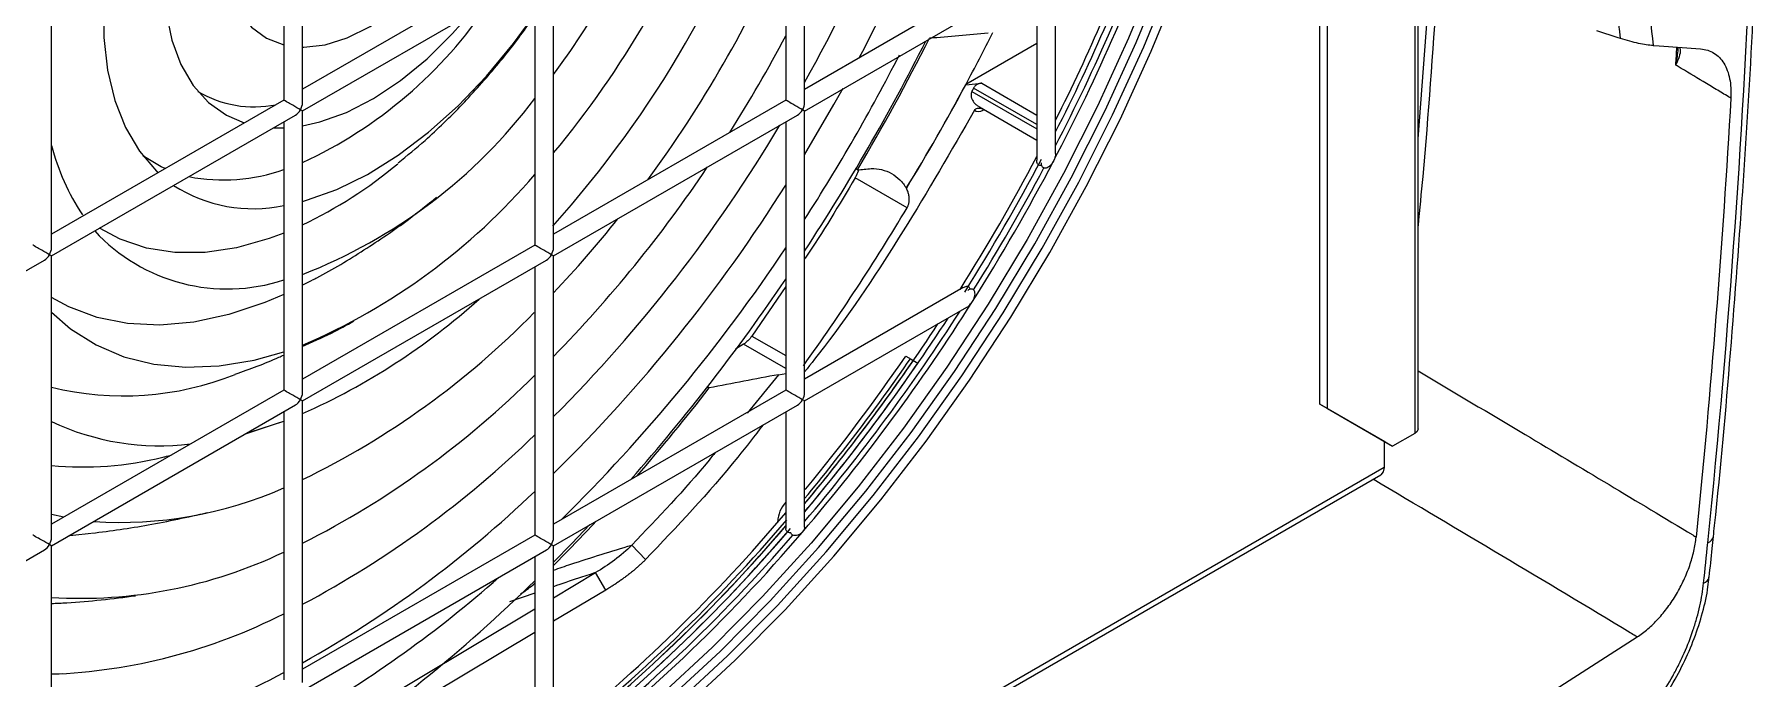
# Model space of a CAD drawing. Extents: x 14.8 to 109.8, y 1.6 to 86.6.
# Drawn here: x 23.758 to 28.612, y 65.196 to 67.01 of the extents above; entities that cross this region are included whole.
import ezdxf

# ---------------------------------------------------------------- set-up
doc = ezdxf.new("R2010")
doc.units = 0
doc.header["$MEASUREMENT"] = 0
doc.layers.add('OBJECT', color=7, linetype='CONTINUOUS')

msp = doc.modelspace()

# ---------------------------------------------------------------- linework, layer by layer
at = {"layer": 'OBJECT'}
for p, q in [((27.3789, 65.9685), (27.3789, 70.795)), ((27.4001, 65.9562), (27.4001, 70.8044)), ((27.6461, 68.091), (27.6461, 65.886)), ((24.4603, 67.5805), (24.4603, 66.825)), ((24.5132, 66.8176), (24.5132, 67.611)), ((25.8745, 67.5803), (25.8745, 66.8249)), ((25.9274, 66.8174), (25.9274, 67.6109)), ((27.6555, 65.899), (27.6555, 67.2777)), ((25.1674, 67.2332), (24.5132, 66.8556)), ((26.5816, 67.2331), (25.9274, 66.8554)), ((23.8061, 66.4094), (23.8061, 67.2028)), ((24.5132, 66.7945), (25.2003, 67.1911)), ((25.2203, 66.4092), (25.2203, 67.2027)), ((25.9274, 66.7943), (26.6145, 67.191)), ((26.6346, 66.6745), (26.6346, 67.2025)), ((25.1674, 67.1721), (25.1674, 66.4167)), ((26.5816, 67.172), (26.5816, 66.6557)), ((27.6555, 66.7156), (27.6871, 67.1327)), ((26.5816, 66.9842), (26.3814, 66.8686)), ((26.3818, 66.8684), (26.4264, 66.8727)), ((26.3988, 66.8497), (26.5816, 66.7442)), ((26.5816, 66.7562), (26.4036, 66.859)), ((26.4264, 66.8727), (26.5816, 66.7831)), ((24.4603, 66.825), (23.8061, 66.4474)), ((24.5132, 66.001), (24.5132, 66.7945)), ((25.8745, 66.8249), (25.2203, 66.4472)), ((25.9274, 66.0009), (25.9274, 66.7943)), ((26.4135, 66.8099), (26.4202, 66.8065)), ((26.4198, 66.8057), (26.5816, 66.7123)), ((26.4331, 66.798), (26.4309, 66.7968)), ((23.8061, 66.3863), (24.4932, 66.7829)), ((24.4306, 66.7468), (24.4603, 66.7467)), ((24.4603, 66.7639), (24.4603, 66.0085)), ((25.2203, 66.3861), (25.9074, 66.7828)), ((25.8745, 66.7638), (25.8745, 66.0083)), ((26.2163, 66.5218), (26.0702, 66.6061)), ((26.0765, 66.6286), (26.0718, 66.6313)), ((25.1674, 66.4167), (24.5132, 66.039)), ((23.1632, 66.0151), (23.7861, 66.3747)), ((23.8061, 65.5928), (23.8061, 66.3863)), ((24.5132, 65.9779), (25.2003, 66.3746)), ((25.1674, 66.3556), (25.1674, 65.6001)), ((25.2203, 65.5927), (25.2203, 66.3861)), ((24.5391, 66.317), (24.5132, 66.3034)), ((25.8745, 66.3), (25.7792, 66.1606)), ((26.3745, 66.297), (25.9274, 66.0389)), ((25.9274, 65.9778), (26.3846, 66.2417)), ((25.7792, 66.1606), (25.8745, 66.1056)), ((25.7558, 66.1379), (25.7327, 66.1237)), ((25.8745, 66.0694), (25.7558, 66.1379)), ((26.2127, 66.104), (26.2339, 66.0917)), ((26.2256, 66.0965), (26.2469, 66.0843)), ((25.654, 66.0173), (25.659, 66.0144)), ((25.8538, 66.0516), (25.766, 65.9435)), ((25.854, 66.0515), (25.8745, 66.0552)), ((24.4603, 66.0085), (23.8061, 65.6308)), ((23.8061, 65.5697), (24.4932, 65.9664)), ((24.5132, 65.1845), (24.5132, 65.9779)), ((25.8745, 66.0083), (25.2203, 65.6307)), ((25.2203, 65.5696), (25.9074, 65.9662)), ((25.9274, 65.6227), (25.9274, 65.9778)), ((27.3789, 65.9685), (27.4001, 65.9562)), ((27.5627, 65.8623), (27.3789, 65.9685)), ((24.3523, 65.885), (24.4488, 65.9173)), ((24.4603, 65.9474), (24.4603, 65.1919)), ((25.8745, 65.9472), (25.8745, 65.6185)), ((27.4001, 65.9562), (27.5839, 65.85)), ((27.6461, 65.886), (27.5839, 65.85)), ((27.5599, 65.8639), (27.5599, 65.7904)), ((27.5627, 65.8623), (27.5839, 65.85)), ((27.5599, 65.7904), (26.3234, 65.0766)), ((26.3409, 65.0715), (27.5506, 65.7698)), ((25.9274, 65.7282), (25.9314, 65.7305)), ((23.8061, 65.6592), (23.8412, 65.6511)), ((25.8522, 65.6366), (25.8522, 65.6394)), ((25.1674, 65.6001), (24.5132, 65.2225)), ((23.1656, 65.2), (23.7861, 65.5582)), ((23.8061, 64.7763), (23.8061, 65.5697)), ((24.5132, 65.1614), (25.2003, 65.558)), ((25.1674, 65.539), (25.1674, 64.9523)), ((25.2203, 64.9484), (25.2203, 65.5696)), ((25.4798, 65.5312), (25.4409, 65.5718)), ((25.2203, 65.4235), (25.3388, 65.4942)), ((25.3676, 65.4453), (25.3388, 65.4942)), ((25.1674, 65.4365), (25.0963, 65.4121)), ((25.3676, 65.4453), (25.2203, 65.3573)), ((24.5132, 65.0013), (25.1674, 65.3919)), ((25.1674, 65.3257), (24.5132, 64.9351)), ((27.0724, 64.5452), (28.2726, 65.3132)), ((23.8061, 65.2093), (23.8364, 65.2105))]:
    msp.add_line(p, q, dxfattribs=at)
at = {"layer": 'OBJECT', "flags": 128}
for points in [[(25.5454, 65.1385), (25.6893, 65.2719), (25.8301, 65.4144), (25.9671, 65.5651), (26.0997, 65.7235), (26.2274, 65.889), (26.3496, 66.0607), (26.4659, 66.238), (26.5757, 66.42), (26.6785, 66.6061), (26.7739, 66.7954), (26.8614, 66.9872), (26.9409, 67.1805), (27.0118, 67.3745), (27.0738, 67.5686), (27.1268, 67.7617), (27.1704, 67.953), (27.2046, 68.1419), (27.2291, 68.3274), (27.2438, 68.5087), (27.2487, 68.6851)], [(25.5667, 65.1262), (25.7106, 65.2597), (25.8513, 65.4021), (25.9883, 65.5529), (26.1209, 65.7113), (26.2486, 65.8767), (26.3709, 66.0484), (26.4871, 66.2257), (26.5969, 66.4078), (26.6997, 66.5939), (26.7951, 66.7832), (26.8827, 66.9749), (26.9621, 67.1682), (27.033, 67.3623), (27.095, 67.5563), (27.148, 67.7494), (27.1917, 67.9408), (27.2258, 68.1296), (27.2503, 68.3151), (27.265, 68.4964), (27.27, 68.6728)], [(25.5879, 65.114), (25.7318, 65.2475), (25.8725, 65.3899), (26.0095, 65.5406), (26.1421, 65.699), (26.2698, 65.8645), (26.3921, 66.0362), (26.5083, 66.2135), (26.6181, 66.3955), (26.7209, 66.5816), (26.8163, 66.7709), (26.9039, 66.9627), (26.9833, 67.156), (27.0542, 67.3501), (27.1162, 67.5441), (27.1692, 67.7372), (27.2129, 67.9286), (27.247, 68.1174), (27.2715, 68.3029), (27.2863, 68.4842), (27.2912, 68.6606)], [(24.5132, 66.9739), (24.5169, 66.9739), (24.5766, 66.9807), (24.6394, 67.0004), (24.7037, 67.0325), (24.7678, 67.0762), (24.8303, 67.1305), (24.8895, 67.1939), (24.944, 67.2649), (24.9925, 67.3419), (25.0337, 67.4228), (25.0667, 67.5057), (25.0907, 67.5885), (25.105, 67.6693), (25.1094, 67.746)], [(24.3331, 67.507), (24.3313, 67.5017), (24.3073, 67.4189), (24.293, 67.3381), (24.2887, 67.2614), (24.2944, 67.1907), (24.3102, 67.1277), (24.3355, 67.0739), (24.3698, 67.0308), (24.4122, 66.9992), (24.4603, 66.9804)], [(24.1565, 67.4051), (24.1417, 67.34), (24.1277, 67.2453), (24.1236, 67.155), (24.1294, 67.0706), (24.1451, 66.9935), (24.1705, 66.925), (24.205, 66.8664), (24.2481, 66.8186), (24.299, 66.7824), (24.3492, 66.7609)], [(23.9775, 67.3017), (23.9614, 67.2055), (23.9525, 67.1011), (23.9535, 67.0018), (23.9643, 66.909), (23.9849, 66.8238), (24.0148, 66.7475), (24.0539, 66.6809), (24.1015, 66.625), (24.1061, 66.6205)], [(26.9196, 67.1927), (26.8402, 66.9994), (26.7526, 66.8077), (26.6572, 66.6184), (26.5544, 66.4323), (26.4447, 66.2502), (26.3284, 66.0729), (26.2062, 65.9012), (26.0785, 65.7358), (25.9459, 65.5774), (25.8089, 65.4266), (25.6681, 65.2842), (25.5242, 65.1507)], [(24.5132, 66.5399), (24.5249, 66.5432), (24.6099, 66.5735), (24.6961, 66.6158), (24.7825, 66.6697), (24.868, 66.7344), (24.9513, 66.809), (25.0316, 66.8926), (25.1076, 66.9841), (25.1674, 67.0661)], [(24.5132, 66.7523), (24.5622, 66.7635), (24.6371, 66.7906), (24.7133, 66.8298), (24.7893, 66.8804), (24.864, 66.9417), (24.9359, 67.0125), (24.9827, 67.0655)], [(28.2257, 66.9987), (28.2196, 67.0006), (28.1596, 67.0199)], [(28.3178, 66.9786), (28.3345, 66.9775), (28.4517, 66.9691)], [(25.9274, 66.6708), (26.0101, 66.8124), (26.036, 66.8591)], [(26.4309, 66.7968), (26.4311, 66.7991), (26.4311, 66.7991)], [(24.1259, 66.632), (24.1154, 66.6369), (24.0631, 66.6684)], [(24.4603, 66.4505), (24.4194, 66.4352), (24.3276, 66.4094), (24.2388, 66.3961), (24.154, 66.3957), (24.0739, 66.408), (23.9997, 66.433), (23.9412, 66.4642)], [(24.4603, 66.2779), (24.4072, 66.2554), (24.3058, 66.2214), (24.2069, 66.2), (24.1115, 66.1914), (24.0204, 66.1958), (23.9345, 66.213), (23.8546, 66.2429), (23.8061, 66.2692)], [(23.8061, 66.2277), (23.8598, 66.1813), (23.9316, 66.1359), (24.0101, 66.1024), (24.0946, 66.0813), (24.1844, 66.0727), (24.2788, 66.0766), (24.3768, 66.0931), (24.4603, 66.1163)], [(24.3563, 65.8873), (24.3646, 65.8896), (24.4603, 65.9211)], [(27.6555, 65.899), (27.6531, 65.892), (27.6461, 65.886)], [(27.5599, 65.7904), (27.5575, 65.7778), (27.5506, 65.7698), (27.5506, 65.7698)], [(25.3229, 65.6298), (25.2722, 65.5767), (25.2203, 65.5238)], [(25.8563, 65.6413), (25.8562, 65.6413), (25.8522, 65.6394)], [(23.9176, 65.604), (23.8659, 65.5986), (23.8547, 65.5978)]]:
    msp.add_lwpolyline(points, dxfattribs=at)
at = {"layer": 'OBJECT'}
for centre, radius, start, end in [((22.1057, 69.0414), 4.495, 332.1932, 345.5156), ((22.3132, 68.9074), 4.1465, 330.6486, 345.1215), ((22.9361, 68.5215), 3.0683, 318.0471, 341.8854), ((23.1729, 68.3847), 2.6665, 320.1614, 339.8395), ((21.7475, 69.2238), 5.5167, 332.2266, 340.6086), ((21.7348, 69.2317), 5.5167, 332.6433, 340.3032), ((23.4064, 68.2499), 2.2626, 323.2948, 336.7062), ((21.7198, 69.2409), 5.5165, 332.9889, 340.0522), ((21.7285, 69.2393), 5.4931, 333.269, 339.8542), ((22.6177, 68.7052), 3.5575, 323.7252, 336.2758), ((23.9751, 67.8105), 1.2799, 294.864, 326.1408), ((22.3201, 68.877), 4.0165, 327.7564, 332.2445), ((20.9068, 69.6929), 6.0042, 326.7395, 333.26189), ((20.8739, 69.712), 6.0477, 329.34664, 333.34753), ((21.4612, 69.3729), 5.3164, 327.1507, 332.9216), ((24.3768, 67.1176), 0.3115, 239.365, 281.351), ((23.9718, 67.7292), 1.4963, 291.2149, 323.0411), ((22.2667, 68.8861), 4.1762, 315.0119, 329.302), ((24.4434, 66.8647), 0.659, 194.7606, 213.3619), ((23.9454, 67.6533), 1.3093, 295.7029, 309.6955), ((21.5091, 69.3452), 5.7366, 327.84361, 332.15637), ((21.5221, 69.3377), 5.7366, 327.84361, 332.15637), ((21.5508, 69.3211), 5.7362, 327.71789, 332.28211), ((24.2907, 67.1044), 0.5043, 258.84, 289.6552), ((23.8099, 67.7784), 1.7876, 293.1696, 319.4127), ((22.5474, 68.7174), 3.7389, 315.6354, 326.1754), ((21.5368, 69.3292), 5.7373, 328.01937, 331.98063), ((24.3744, 66.9341), 0.415, 237.3017, 281.9457), ((22.045, 69.0011), 4.5277, 314.5335, 327.7591), ((24.3014, 66.8019), 0.5088, 222.7486, 288.1945), ((22.8807, 68.5025), 3.2253, 316.5029, 321.4126), ((21.8149, 69.1193), 4.8813, 314.5888, 326.2691), ((21.1541, 69.5211), 5.7031, 318.692, 325.8629), ((23.7548, 67.6546), 1.8729, 293.8871, 312.0976), ((21.7337, 69.1992), 5.5164, 319.3911, 327.7735), ((23.484, 67.8716), 2.3526, 295.9447, 315.634), ((21.7205, 69.2063), 5.5164, 319.6966, 327.3567), ((21.7049, 69.2148), 5.5163, 319.9541, 327.0111), ((21.6922, 69.2217), 5.5158, 320.1594, 326.7173), ((21.7263, 69.1937), 5.4623, 320.2746, 325.4577), ((21.7374, 69.1868), 5.4588, 320.1364, 325.4588), ((21.7548, 69.1761), 5.4533, 319.9215, 325.4605), ((21.7077, 69.2053), 5.4693, 320.5557, 325.4556), ((24.0083, 66.842), 0.85, 256.239, 291.7734), ((23.3501, 67.8724), 2.5733, 296.8725, 314.9286), ((21.2375, 69.4442), 5.5958, 318.9041, 322.1984), ((24.1103, 66.5621), 0.7106, 244.6521, 277.0665), ((23.171, 67.9322), 2.8615, 297.975, 314.2432), ((23.8946, 66.7323), 0.9404, 264.5992, 283.877), ((24.0009, 66.7714), 1.1356, 266.1732, 293.8643), ((22.944, 68.0533), 3.2209, 299.1563, 313.6538), ((22.335, 68.6517), 4.6328, 308.521, 319.819), ((22.3583, 68.6336), 4.6179, 308.2987, 319.6421), ((21.5694, 69.1472), 5.1504, 315.142, 317.0596), ((22.3855, 68.6091), 4.5907, 308.1354, 319.4779), ((22.3751, 68.6199), 4.6056, 308.1541, 319.4483), ((22.4473, 68.5661), 4.5626, 307.3361, 319.5938), ((22.3942, 68.6065), 4.597, 307.9348, 319.4537), ((22.406, 68.5941), 4.58, 307.9144, 319.4246), ((22.431, 68.5755), 4.5663, 307.6506, 319.3323), ((28.4646, 65.6011), 0.0236, 287.9739, 347.7911), ((23.8885, 66.7441), 1.3221, 266.4268, 295.6264), ((22.782, 68.0757), 3.4571, 300.0508, 311.3478), ((28.4529, 65.4874), 0.0237, 287.7862, 345.7821), ((22.207, 68.4794), 4.2203, 303.1241, 314.5445), ((23.7486, 66.7719), 1.5646, 272.1062, 297.0573), ((23.5828, 66.8592), 1.8659, 276.8755, 298.0545)]:
    msp.add_arc(centre, radius, start, end, dxfattribs=at)
for centre, major_axis, ratio, start_param, end_param in [((24.4484, 67.6991), (1.8281, 3.0561), 0.587367, 4.79097, 4.837604), ((24.4484, 67.6991), (1.8281, 3.0561), 0.587367, 4.69643, 4.79097), ((24.4803, 66.8135), (0.02, -0.0115), 0.00007, 1.881893, 3.141552), ((24.4932, 66.806), (0.02, -0.0115), 0.00007, 0.785439, 3.141552), ((24.4932, 66.806), (0.0141, 0.0245), 0.577335, 3.92695, 4.71243), ((24.4932, 66.806), (0.0141, 0.0245), 0.577335, 4.71243, 5.497828), ((24.4932, 66.806), (0.02, -0.0115), 0.00007, 0.000041, 0.785439), ((25.8945, 66.8133), (0.02, -0.0115), 0.00007, 1.881893, 3.141552), ((25.9074, 66.8059), (0.02, -0.0115), 0.00007, 0.785439, 3.141552), ((25.9074, 66.8059), (0.0141, 0.0245), 0.577335, 3.92695, 4.71243), ((25.9074, 66.8059), (0.0141, 0.0245), 0.577335, 4.71243, 5.497828), ((25.9074, 66.8059), (0.02, -0.0115), 0.00007, 0.000041, 0.785439), ((26.4314, 66.8338), (0.0231, 0.0386), 0.587369, 3.044806, 3.918493), ((23.7732, 66.4053), (0.02, -0.0115), 0.00007, 1.881893, 3.141552), ((23.7861, 66.3978), (0.02, -0.0115), 0.00007, 0.785439, 3.141552), ((23.7861, 66.3978), (0.0141, 0.0245), 0.577335, 4.71243, 5.497828), ((25.1874, 66.4051), (0.02, -0.0115), 0.00007, 1.881893, 3.141552), ((25.2003, 66.3977), (0.02, -0.0115), 0.00007, 0.785439, 3.141552), ((25.2003, 66.3977), (0.0141, 0.0245), 0.577335, 4.71243, 5.497828), ((23.7861, 66.3978), (0.0141, 0.0245), 0.577335, 3.92695, 4.71243), ((23.7861, 66.3978), (0.02, -0.0115), 0.00007, 0.000041, 0.785439), ((25.2003, 66.3977), (0.0141, 0.0245), 0.577335, 3.92695, 4.71243), ((25.2003, 66.3977), (0.02, -0.0115), 0.00007, 0.000041, 0.785439), ((24.4803, 65.9969), (0.02, -0.0115), 0.00007, 1.881893, 3.141552), ((24.4932, 65.9895), (0.02, -0.0115), 0.00007, 0.785439, 3.141552), ((24.4932, 65.9895), (0.0141, 0.0245), 0.577335, 3.92695, 4.71243), ((24.4932, 65.9895), (0.0141, 0.0245), 0.577335, 4.71243, 5.497828), ((24.4932, 65.9895), (0.02, -0.0115), 0.00007, 0.000041, 0.785439), ((25.8945, 65.9968), (0.02, -0.0115), 0.00007, 1.881893, 3.141552), ((25.9074, 65.9893), (0.02, -0.0115), 0.00007, 0.785439, 3.141552), ((25.9074, 65.9893), (0.0141, 0.0245), 0.577335, 3.92695, 4.71243), ((25.9074, 65.9893), (0.0141, 0.0245), 0.577335, 4.71243, 5.497828), ((25.9074, 65.9893), (0.02, -0.0115), 0.00007, 0.000041, 0.785439), ((25.8928, 65.6621), (0.029, 0.0485), 0.587369, 1.260838, 2.36515), ((23.7732, 65.5887), (0.02, -0.0115), 0.00007, 1.881893, 3.141552), ((23.7861, 65.5813), (0.02, -0.0115), 0.00007, 0.785439, 3.141552), ((23.7861, 65.5813), (0.0141, 0.0245), 0.577335, 4.71243, 5.497828), ((25.1874, 65.5886), (0.02, -0.0115), 0.00007, 1.881893, 3.141552), ((25.2003, 65.5811), (0.02, -0.0115), 0.00007, 0.785439, 3.141552), ((25.2003, 65.5811), (0.0141, 0.0245), 0.577335, 4.71243, 5.497828), ((23.7861, 65.5813), (0.0141, 0.0245), 0.577335, 3.92695, 4.71243), ((23.7861, 65.5813), (0.02, -0.0115), 0.00007, 0.000041, 0.785439), ((25.2003, 65.5811), (0.0141, 0.0245), 0.577335, 3.92695, 4.71243), ((25.2003, 65.5811), (0.02, -0.0115), 0.00007, 0.000041, 0.785439)]:
    msp.add_ellipse(centre, major_axis=major_axis, ratio=ratio, start_param=start_param, end_param=end_param, dxfattribs=at)
for points, knots in [([(28.2987, 69.721), (28.2784, 69.4796), (28.2635, 69.241), (28.2448, 68.7698), (28.241, 68.5374), (28.2442, 68.0792), (28.2513, 67.8535), (28.2763, 67.4103), (28.2943, 67.1925), (28.3178, 66.9786)], [0, 0, 0, 0, 0.25, 0.25, 0.5, 0.5, 0.75, 0.75, 1, 1, 1, 1]), ([(28.2257, 66.9986), (28.2038, 67.206), (28.187, 67.4169), (28.1637, 67.846), (28.1571, 68.0643), (28.154, 68.5072), (28.1575, 68.7318), (28.1748, 69.1868), (28.1885, 69.4171), (28.2073, 69.65)], [0, 0, 0, 0, 0.25, 0.25, 0.5, 0.5, 0.75, 0.75, 1, 1, 1, 1]), ([(28.4876, 65.5961), (28.4898, 65.6164), (28.5096, 65.8002), (28.5393, 66.1446), (28.5755, 66.6284), (28.5996, 67.0352), (28.6087, 67.2788), (28.6119, 67.3642)], [0, 0, 0, 0, 0.033804, 0.305905, 0.579196, 0.852519, 1, 1, 1, 1]), ([(27.7082, 67.1315), (27.6964, 66.9584), (27.6815, 66.7394), (27.66, 66.5174), (27.6555, 66.4708)], [0, 0, 0, 0, 0.790422, 1, 1, 1, 1]), ([(24.7826, 66.6481), (24.8081, 66.6689), (24.8711, 66.7205), (24.9641, 66.8117), (25.0607, 66.9208), (25.1286, 67.0061), (25.1612, 67.0567), (25.1674, 67.0664)], [0, 0, 0, 0, 0.173331, 0.42879, 0.683805, 0.939486, 1, 1, 1, 1]), ([(28.3178, 66.9786), (28.3059, 66.9795), (28.2923, 66.9816), (28.2688, 66.9866), (28.2606, 66.9886), (28.2436, 66.9932), (28.2348, 66.9957), (28.2257, 66.9987)], [0, 0, 0, 0, 0.5, 0.5, 0.75, 0.75, 1, 1, 1, 1]), ([(28.3818, 66.9237), (28.3819, 66.9238), (28.3824, 66.9266), (28.386, 66.9438), (28.3876, 66.9603), (28.3889, 66.9744)], [0, 0, 0, 0, 0.009564, 0.156682, 1, 1, 1, 1]), ([(28.3818, 66.9237), (28.3823, 66.9321), (28.3832, 66.9489), (28.3841, 66.9656), (28.3846, 66.9739)], [0, 0, 0, 0, 0.504153, 1, 1, 1, 1]), ([(28.3928, 66.9733), (28.3931, 66.9716), (28.3964, 66.9561), (28.3885, 66.9395), (28.3819, 66.9238), (28.3818, 66.9237)], [0, 0, 0, 0, 0.105328, 0.992118, 1, 1, 1, 1]), ([(28.4517, 66.9691), (28.4656, 66.9681), (28.478, 66.9642), (28.4946, 66.9539), (28.4998, 66.9498), (28.5091, 66.9402), (28.5133, 66.9348), (28.5208, 66.9227), (28.524, 66.9159), (28.5295, 66.9014), (28.5317, 66.8936), (28.535, 66.8771), (28.5361, 66.8684), (28.5372, 66.8501), (28.5372, 66.8405), (28.5367, 66.8306)], [0, 0, 0, 0, 0.25, 0.25, 0.375, 0.375, 0.5, 0.5, 0.625, 0.625, 0.75, 0.75, 0.875, 0.875, 1, 1, 1, 1]), ([(28.5367, 66.8306), (28.5351, 66.8315), (28.5335, 66.8324), (28.532, 66.8334), (28.5314, 66.8337), (28.5308, 66.8341), (28.5303, 66.8344), (28.5187, 66.8414), (28.5071, 66.8484), (28.4955, 66.8553), (28.4834, 66.8627), (28.4712, 66.87), (28.459, 66.8773), (28.4355, 66.8915), (28.4119, 66.9056), (28.3883, 66.9198), (28.3861, 66.9211), (28.384, 66.9224), (28.3818, 66.9237)], [-0.000234542, -0.000234542, -0.000234542, -0.000234542, -0.000062958, -0.000062958, -0.000062958, 0, 0, 0, 0.00127551, 0.00127551, 0.00127551, 0.002613977, 0.002613977, 0.002613977, 0.005208094, 0.005208094, 0.005208094, 0.005444821, 0.005444821, 0.005444821, 0.005444821]), ([(26.3988, 66.8497), (26.3985, 66.8489), (26.3977, 66.8473), (26.397, 66.8448), (26.3965, 66.8421), (26.3964, 66.8393), (26.3966, 66.8364), (26.3971, 66.8334), (26.3979, 66.8304), (26.3995, 66.8264), (26.4023, 66.8214), (26.407, 66.8153), (26.4112, 66.8118), (26.4135, 66.8099)], [0, 0, 0, 0, 0.055909, 0.112974, 0.171616, 0.232222, 0.295143, 0.360691, 0.429146, 0.50075, 0.641293, 0.807523, 1, 1, 1, 1]), ([(26.4264, 66.8727), (26.4251, 66.8725), (26.4225, 66.8722), (26.4187, 66.8712), (26.4152, 66.8699), (26.4121, 66.8682), (26.4094, 66.8663), (26.407, 66.8641), (26.4051, 66.8617), (26.4041, 66.8599), (26.4036, 66.859)], [0, 0, 0, 0, 0.147674, 0.287493, 0.420014, 0.545893, 0.665892, 0.780891, 0.89189, 1, 1, 1, 1]), ([(26.4062, 66.7967), (26.3406, 66.6827), (26.2091, 66.4545), (26.0455, 66.2087), (25.9462, 66.0832), (25.9274, 66.0596)], [0, 0, 0, 0, 0.447272, 0.895899, 1, 1, 1, 1]), ([(26.4062, 66.7967), (26.4069, 66.7977), (26.4084, 66.7998), (26.4121, 66.8019), (26.418, 66.8031), (26.4233, 66.8026), (26.4266, 66.8017), (26.4269, 66.8017)], [0, 0, 0, 0, 0.161473, 0.322733, 0.542873, 0.955005, 1, 1, 1, 1]), ([(26.5955, 66.6413), (26.5953, 66.6412), (26.5936, 66.6405), (26.5904, 66.6407), (26.5866, 66.6422), (26.5837, 66.6456), (26.5818, 66.6501), (26.5818, 66.6539), (26.5818, 66.6558)], [0, 0, 0, 0, 0.0316506, 0.2197679, 0.4090022, 0.5752675, 0.7874396, 1, 1, 1, 1]), ([(26.6287, 66.6531), (26.626, 66.6489), (26.6218, 66.642), (26.614, 66.6358), (26.6082, 66.6334), (26.6033, 66.6332), (26.5995, 66.6348), (26.5966, 66.6381), (26.5948, 66.6427), (26.5948, 66.6464), (26.5948, 66.6483)], [0, 0, 0, 0, 0.262558, 0.420749, 0.538097, 0.627829, 0.718094, 0.797403, 0.898609, 1, 1, 1, 1]), ([(26.6342, 66.6745), (26.6343, 66.6729), (26.6344, 66.6669), (26.6319, 66.6596), (26.6293, 66.6544), (26.6287, 66.6531)], [0, 0, 0, 0, 0.2225843, 0.818518, 1, 1, 1, 1]), ([(26.0702, 66.6061), (26.0247, 66.5297), (25.9786, 66.4522), (25.9281, 66.3784), (25.9274, 66.3774)], [0, 0, 0, 0, 0.98668, 1, 1, 1, 1]), ([(26.0702, 66.6061), (26.0715, 66.6084), (26.0759, 66.6161), (26.0786, 66.6243), (26.0806, 66.6301)], [0, 0, 0, 0, 0.29087, 1, 1, 1, 1]), ([(26.1149, 66.632), (26.125, 66.6328), (26.1348, 66.6318), (26.1543, 66.6269), (26.1636, 66.6231), (26.181, 66.6133), (26.189, 66.6074), (26.1997, 66.597), (26.2031, 66.5932), (26.2091, 66.5852), (26.2118, 66.5811), (26.2141, 66.5766)], [0, 0, 0, 0, 0.25, 0.25, 0.5, 0.5, 0.75, 0.75, 0.875, 0.875, 1, 1, 1, 1]), ([(24.5414, 66.3186), (24.5455, 66.3207), (24.5956, 66.3457), (24.6863, 66.4022), (24.7992, 66.4773), (24.8646, 66.5304), (24.8905, 66.5515)], [0, 0, 0, 0, 0.0329227, 0.3994369, 0.7614727, 1, 1, 1, 1]), ([(26.2163, 66.5218), (26.2169, 66.523), (26.2183, 66.5254), (26.2198, 66.5293), (26.2211, 66.5334), (26.222, 66.5377), (26.2225, 66.5421), (26.2226, 66.5468), (26.2223, 66.5515), (26.2216, 66.5564), (26.2205, 66.5614), (26.2189, 66.5664), (26.2169, 66.5715), (26.2152, 66.5749), (26.2144, 66.5766)], [0, 0, 0, 0, 0.0714041, 0.1439971, 0.2181238, 0.2941083, 0.3722514, 0.4528298, 0.5360959, 0.6222786, 0.7115842, 0.8041983, 0.9002872, 1, 1, 1, 1]), ([(26.3938, 66.2921), (26.3936, 66.293), (26.3931, 66.2952), (26.3908, 66.298), (26.3874, 66.2999), (26.3829, 66.3002), (26.3785, 66.2993), (26.3757, 66.2974), (26.3746, 66.2967)], [0, 0, 0, 0, 0.108578, 0.284622, 0.461296, 0.62569, 0.855011, 1, 1, 1, 1]), ([(26.3846, 66.2417), (26.3847, 66.2418), (26.388, 66.2431), (26.3937, 66.2486), (26.3981, 66.2546), (26.4003, 66.2575)], [0, 0, 0, 0, 0.010645, 0.508273, 1, 1, 1, 1]), ([(26.4003, 66.2575), (26.401, 66.2587), (26.4043, 66.2641), (26.4074, 66.2726), (26.4078, 66.2817), (26.4064, 66.287), (26.4038, 66.2905), (26.4003, 66.2924), (26.3959, 66.2928), (26.3914, 66.2918), (26.3886, 66.29), (26.3875, 66.2892)], [0, 0, 0, 0, 0.070109, 0.335739, 0.468658, 0.574427, 0.658472, 0.742818, 0.821302, 0.930781, 1, 1, 1, 1]), ([(24.5124, 66.131), (24.5402, 66.1432), (24.5899, 66.165), (24.6372, 66.1914), (24.6581, 66.203)], [0, 0, 0, 0, 0.559714, 1, 1, 1, 1]), ([(25.7792, 66.1606), (25.7757, 66.1558), (25.772, 66.1514), (25.764, 66.1437), (25.7599, 66.1405), (25.7558, 66.1379)], [0, 0, 0, 0, 0.5, 0.5, 1, 1, 1, 1]), ([(24.3238, 66.0536), (24.3653, 66.0682), (24.4115, 66.0844), (24.4558, 66.105), (24.4603, 66.1071)], [0, 0, 0, 0, 0.898378, 1, 1, 1, 1]), ([(27.6555, 66.0622), (27.7562, 66.0026), (28.0151, 65.8493), (28.2757, 65.6929), (28.4358, 65.5964), (28.4391, 65.5944)], [0, 0, 0, 0, 0.3838018, 0.9873728, 1, 1, 1, 1]), ([(25.8105, 65.9103), (25.787, 65.8798), (25.6827, 65.7446), (25.5683, 65.6243), (25.4798, 65.5312)], [0, 0, 0, 0, 0.22578, 1, 1, 1, 1]), ([(24.122, 65.8199), (24.1233, 65.8202), (24.1309, 65.8217), (24.1384, 65.8239), (24.1448, 65.8258)], [0, 0, 0, 0, 0.1568606, 1, 1, 1, 1]), ([(25.676, 65.8326), (25.6701, 65.8254), (25.5953, 65.7328), (25.5149, 65.6491), (25.4408, 65.5719)], [0, 0, 0, 0, 0.078067, 1, 1, 1, 1]), ([(28.2726, 65.3132), (28.2674, 65.3164), (28.2609, 65.3203), (28.0143, 65.469), (27.7709, 65.6135), (27.5288, 65.7573)], [0, 0, 0, 0, 0.0212645, 0.0262305, 1, 1, 1, 1]), ([(23.92, 65.6051), (23.973, 65.6122), (24.0825, 65.6269), (24.19, 65.651), (24.2455, 65.6634)], [0, 0, 0, 0, 0.483511, 1, 1, 1, 1]), ([(25.8884, 65.6061), (25.8882, 65.606), (25.8859, 65.6056), (25.8819, 65.6069), (25.8776, 65.6096), (25.875, 65.6137), (25.8747, 65.6169), (25.8746, 65.6185)], [0, 0, 0, 0, 0.023175, 0.2909, 0.533885, 0.77014, 1, 1, 1, 1]), ([(25.9216, 65.6087), (25.9197, 65.6067), (25.9158, 65.6029), (25.9083, 65.5993), (25.9009, 65.5981), (25.8948, 65.5993), (25.8905, 65.6021), (25.8891, 65.6048), (25.8885, 65.606)], [0, 0, 0, 0, 0.193335, 0.387087, 0.567624, 0.727665, 0.872916, 1, 1, 1, 1]), ([(25.9273, 65.6227), (25.9272, 65.6212), (25.9271, 65.6177), (25.9248, 65.6128), (25.9225, 65.6098), (25.9216, 65.6087)], [0, 0, 0, 0, 0.303274, 0.732595, 1, 1, 1, 1]), ([(28.2726, 65.3132), (28.2829, 65.3198), (28.2929, 65.3273), (28.3127, 65.3442), (28.3225, 65.3537), (28.3415, 65.3744), (28.3505, 65.3854), (28.3634, 65.4028), (28.3676, 65.4088), (28.3758, 65.4211), (28.3797, 65.4275), (28.3911, 65.4467), (28.398, 65.4598), (28.4074, 65.4798), (28.4103, 65.4866), (28.4158, 65.5002), (28.4184, 65.5071), (28.4255, 65.5277), (28.4294, 65.5412), (28.4355, 65.5681), (28.4377, 65.5814), (28.4391, 65.5944)], [0, 0, 0, 0, 0.125, 0.125, 0.25, 0.25, 0.375, 0.375, 0.4375, 0.4375, 0.5, 0.5, 0.625, 0.625, 0.6875, 0.6875, 0.75, 0.75, 0.875, 0.875, 1, 1, 1, 1]), ([(28.4758, 65.4822), (28.4787, 65.5089), (28.4828, 65.5469), (28.4864, 65.5847), (28.4875, 65.5961)], [0, 0, 0, 0, 0.7000433, 1, 1, 1, 1]), ([(25.2203, 65.5014), (25.2367, 65.507), (25.3092, 65.5316), (25.3834, 65.5543), (25.4408, 65.5719)], [0, 0, 0, 0, 0.225713, 1, 1, 1, 1]), ([(25.4798, 65.5312), (25.4775, 65.5289), (25.4728, 65.5242), (25.4656, 65.5174), (25.4582, 65.5107), (25.4504, 65.5039), (25.4423, 65.4972), (25.434, 65.4906), (25.4254, 65.484), (25.4164, 65.4774), (25.4072, 65.4709), (25.3978, 65.4644), (25.388, 65.458), (25.3779, 65.4515), (25.3711, 65.4474), (25.3676, 65.4453)], [0, 0, 0, 0, 0.064499, 0.130834, 0.199082, 0.269316, 0.341601, 0.415997, 0.49256, 0.57134, 0.652383, 0.735733, 0.821429, 0.909507, 1, 1, 1, 1]), ([(25.3388, 65.4942), (25.3226, 65.4891), (25.2826, 65.4765), (25.2435, 65.4628), (25.2203, 65.4547)], [0, 0, 0, 0, 0.405965, 1, 1, 1, 1]), ([(28.1901, 64.9709), (28.2001, 64.9783), (28.2285, 64.9993), (28.2727, 65.0439), (28.3217, 65.1025), (28.3656, 65.1676), (28.4036, 65.2369), (28.4349, 65.3091), (28.4581, 65.3821), (28.4716, 65.4404), (28.4741, 65.4727), (28.4748, 65.4818)], [0, 0, 0, 0, 0.067908, 0.194157, 0.320686, 0.446249, 0.572271, 0.697602, 0.823967, 0.950204, 1, 1, 1, 1]), ([(23.8061, 65.4074), (23.8205, 65.408), (23.8999, 65.4112), (23.9786, 65.421), (24.043, 65.4291)], [0, 0, 0, 0, 0.180764, 1, 1, 1, 1]), ([(25.1276, 65.4347), (25.1394, 65.4423), (25.1529, 65.451), (25.1658, 65.4628), (25.1674, 65.4642)], [0, 0, 0, 0, 0.877373, 1, 1, 1, 1]), ([(28.1979, 64.9938), (28.2144, 65.0064), (28.2305, 65.0203), (28.262, 65.0508), (28.2774, 65.0674), (28.3074, 65.1031), (28.3216, 65.122), (28.3485, 65.1612), (28.3611, 65.1816), (28.3789, 65.2135), (28.3846, 65.2242), (28.3954, 65.2459), (28.4005, 65.2567), (28.415, 65.2895), (28.4235, 65.3116), (28.4347, 65.3452), (28.4381, 65.3564), (28.4443, 65.3786), (28.447, 65.3896), (28.4543, 65.4223), (28.4579, 65.4438), (28.4601, 65.4649)], [0, 0, 0, 0, 0.125, 0.125, 0.25, 0.25, 0.375, 0.375, 0.5, 0.5, 0.5625, 0.5625, 0.625, 0.625, 0.75, 0.75, 0.8125, 0.8125, 0.875, 0.875, 1, 1, 1, 1])]:
    msp.add_open_spline(points, degree=3, knots=knots, dxfattribs=at)
for points in [[(28.4719, 65.5786), (28.5326, 66.1761), (28.5742, 66.7644), (28.5965, 67.3422)], [(26.4451, 67.0134), (26.3897, 67.0088), (26.3343, 67.004), (26.279, 66.9991)], [(26.2144, 66.5765), (26.2729, 66.6723), (26.3287, 66.7698), (26.3817, 66.8684)], [(26.4036, 66.859), (26.402, 66.8559), (26.4004, 66.8528), (26.3988, 66.8497)], [(28.5367, 66.8306), (28.5135, 66.4232), (28.4809, 66.0111), (28.4391, 65.5944)], [(26.0765, 66.6286), (26.0893, 66.6298), (26.1021, 66.6309), (26.1149, 66.632)], [(25.9241, 66.077), (26.0272, 66.2201), (26.1249, 66.3689), (26.2163, 66.5218)], [(25.8539, 66.0517), (25.7887, 66.0398), (25.7237, 66.0273), (25.659, 66.0144)], [(28.4601, 65.4649), (28.4641, 65.5029), (28.468, 65.5408), (28.4719, 65.5786)], [(25.4409, 65.5718), (25.4113, 65.5417), (25.3745, 65.5156), (25.3388, 65.4942)]]:
    msp.add_open_spline(points, degree=3, dxfattribs=at)

doc.saveas('drawing.dxf')
